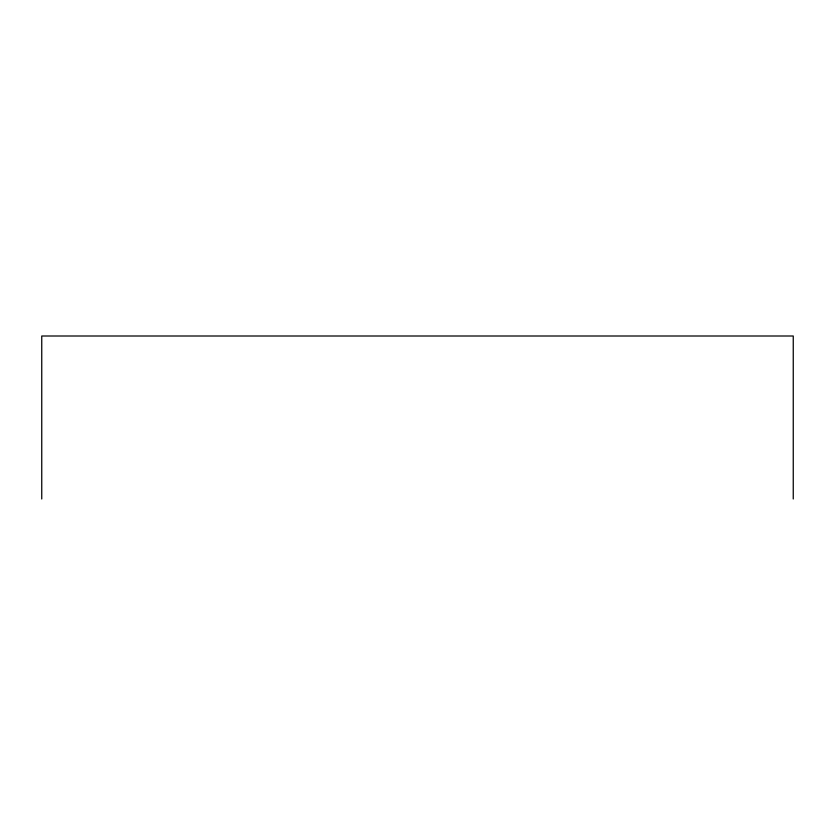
<?xml version="1.0" encoding="UTF-8"?>
<svg xmlns="http://www.w3.org/2000/svg" width="835" height="835" viewBox="0 0 835 835"><rect width="100%" height="100%" fill="white"/><g stroke="black" fill="none" stroke-linecap="round" stroke-linejoin="round"><path stroke-width="1.25" d="M793.25 498.996L793.25 336.004L41.75 336.004L41.75 498.996"/></g></svg>
